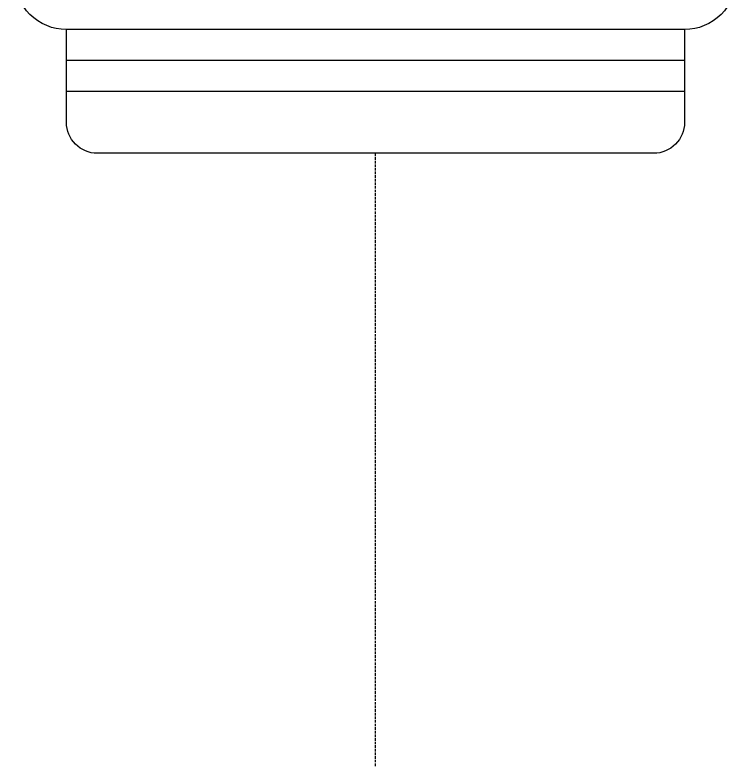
# Model space of a CAD drawing. Extents: x 1332 to 175445, y 256143 to 386027.
# Drawn here: x 76768 to 77468, y 291511 to 292234 of the extents above; entities that cross this region are included whole.
import ezdxf

# ---------------------------------------------------------------- set-up
doc = ezdxf.new("R2010")
doc.units = 0
doc.header["$LTSCALE"] = 10
doc.header["$MEASUREMENT"] = 0
doc.linetypes.add('DASH', pattern=[0.35, 0.25, -0.1])
for name, color, linetype in [('00-园建', 4, 'Continuous'), ('PUB_DIM', 3, 'Continuous'), ('型钢', 6, 'Continuous')]:
    doc.layers.add(name, color=color, linetype=linetype)

# ---------------------------------------------------------------- blocks, each defined once
blk = doc.blocks.new('SC')
at = {"layer": '00-园建'}
for points in [[(-350, -2500), (-350, -2530, 0.414214), (-300, -2580), (300, -2580, 0.414214), (350, -2530), (350, -2500)], [(-300, -2580), (-300, -2670, 0.414214), (-270, -2700), (270, -2700, 0.414214), (300, -2670), (300, -2580)]]:
    blk.add_lwpolyline(points, format="xyb", dxfattribs=at)
for points in [[(-300, -2610), (300, -2610)], [(-300, -2640), (300, -2640)]]:
    blk.add_lwpolyline(points, dxfattribs=at)

msp = doc.modelspace()

# ---------------------------------------------------------------- linework, layer by layer
at = {"layer": 'PUB_DIM', "color": 250, "linetype": 'DASH'}
msp.add_lwpolyline([(77118.17, 289527.6), (77118.17, 292099.43)], dxfattribs=at)

# ---------------------------------------------------------------- block references
at = {"layer": '型钢', "xscale": -1}
msp.add_blockref('SC', (77118.17, 294799.43), dxfattribs=at)

doc.saveas('drawing.dxf')
